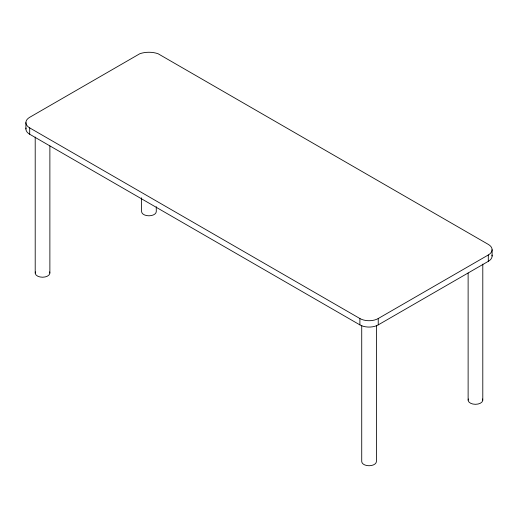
<?xml version="1.0" encoding="UTF-8"?>
<svg xmlns="http://www.w3.org/2000/svg" width="518" height="518" viewBox="0 0 518 518"><rect width="100%" height="100%" fill="white"/><g stroke="black" fill="none" stroke-linecap="round" stroke-linejoin="round"><path stroke-width="0.78" d="M29.701 127.894L359.893 318.525A12.969 7.492 0 0 0 378.237 318.525L488.299 254.979A12.969 7.492 0 0 0 488.299 244.392L158.107 53.755A17.508 10.107 0 0 0 139.763 53.755L29.701 117.301A12.969 7.492 0 0 0 29.701 127.894L29.701 134.246L359.893 324.883A12.969 7.492 0 0 0 378.237 324.883L488.299 261.337A12.969 7.492 0 0 0 491.99 255.063M492.1 249.689L492.1 256.041M488.299 254.979L488.299 261.337M482.795 264.135L482.795 400.077M468.123 273.031L468.123 400.077M378.237 318.525L378.237 324.883M376.405 325.563L376.405 461.506A7.336 4.235 0 0 1 369.062 465.74A7.336 4.235 0 0 1 361.726 461.506L361.726 325.563M359.893 318.525L359.893 324.883M156.274 206.708L156.274 211.564A7.336 4.235 0 0 1 148.938 215.799A7.336 4.235 0 0 1 141.595 211.564L141.595 197.805M49.877 145.946L49.877 272.986M35.205 137.043L35.205 272.986M25.9 122.598L25.9 128.95M29.701 134.246A12.969 7.492 0 0 1 26.01 127.972M482.549 398.983A7.336 4.235 0 0 1 475.459 404.312A7.336 4.235 0 0 1 468.376 398.983M49.624 271.892A7.336 4.235 0 0 1 42.541 277.227A7.336 4.235 0 0 1 35.451 271.892"/></g></svg>
